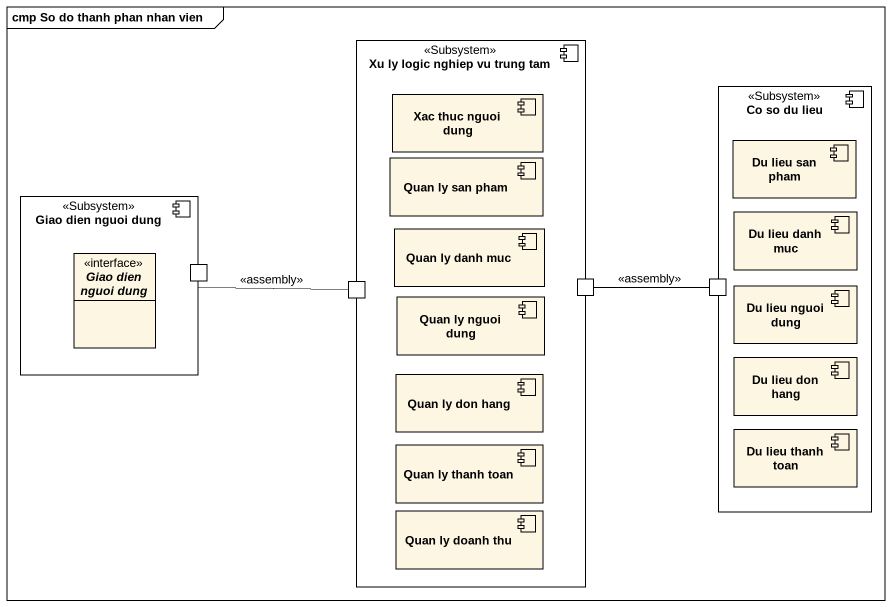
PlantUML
@startuml
mainframe cmp So do thanh phan nhan vien
allowmixing
hide circle
hide empty members
component "Xu ly logic nghiep vu trung tam" as Xu_ly_logic_nghiep_vu_trung <<Subsystem>> {
  component "Xac thuc nguoi dung" as Xac_thuc_nguoi_dung
  component "Quan ly san pham" as Quan_ly_san_pham
  component "Quan ly danh muc" as Quan_ly_danh_muc
  port " " as port2
  component "Quan ly nguoi dung" as Quan_ly_nguoi_dung
  port " " as port3
  component "Quan ly don hang" as Quan_ly_don_hang
  component "Quan ly thanh toan" as Quan_ly_thanh_toan
  component "Quan ly doanh thu" as Quan_ly_doanh_thu
}
component "Co so du lieu" as Co_so_du_lieu <<Subsystem>> {
  component "Du lieu san pham" as Du_lieu_san_pham
  component "Du lieu danh muc" as Du_lieu_danh_muc
  port " " as port4
  component "Du lieu nguoi dung" as Du_lieu_nguoi_dung
  component "Du lieu don hang" as Du_lieu_don_hang
  component "Du lieu thanh toan" as Du_lieu_thanh_toan
}
component "Giao dien nguoi dung" as Giao_dien_nguoi_dung <<Subsystem>> {
  interface "Giao dien nguoi dung" as Giao_dien_nguoi_dung_2
  port " " as port1
}
Giao_dien_nguoi_dung -right- port2 : <<assembly>>
port3 -right- port4 : <<assembly>>
@enduml
